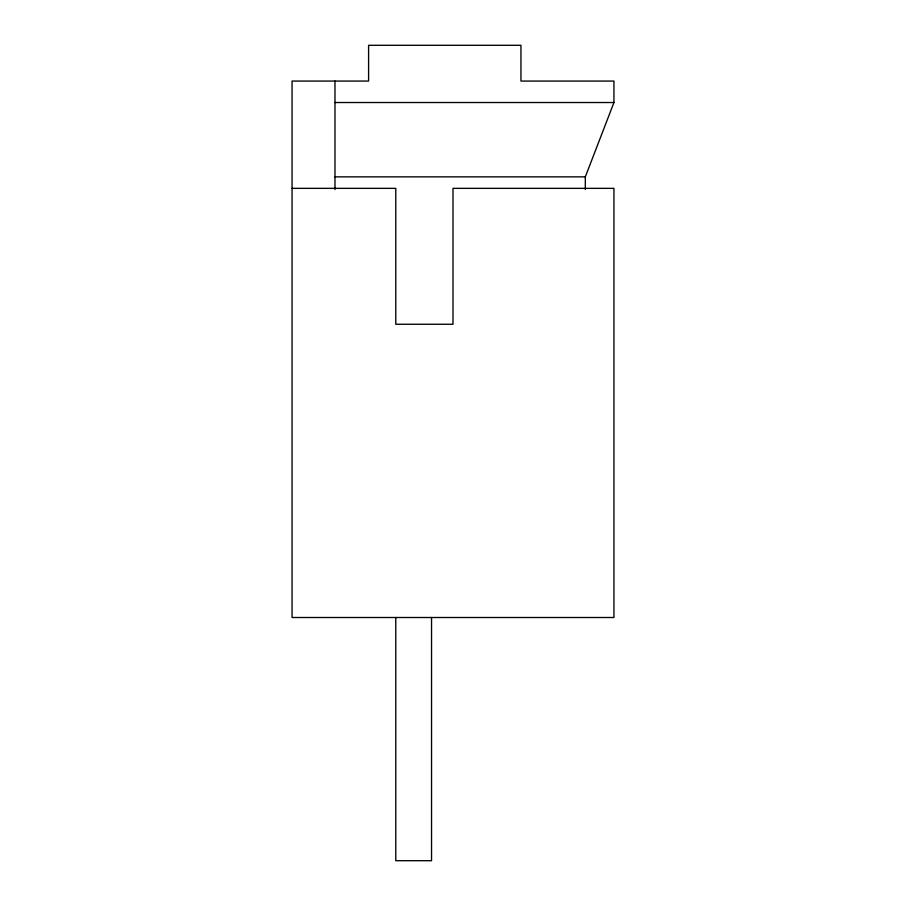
<?xml version="1.0" encoding="UTF-8"?>
<svg xmlns="http://www.w3.org/2000/svg" width="906" height="906" viewBox="0 0 906 906"><rect width="100%" height="100%" fill="white"/><g stroke="black" fill="none" stroke-linecap="round" stroke-linejoin="round"><path stroke-width="1.36" d="M585.321 189.547L585.321 176.851L613.94 102.525L613.94 81.064L520.95 81.064L520.95 45.3L368.595 45.3L368.595 81.064L292.06 81.064L292.06 617.507L613.94 617.507L613.94 188.357L453 188.357L453 324.257L395.775 324.257L395.775 188.357L292.06 188.357M334.982 102.525L613.94 102.525M334.982 176.851L585.321 176.851M431.539 617.507L431.539 860.7L395.775 860.7L395.775 617.507M334.982 81.064L334.982 189.581"/></g></svg>
